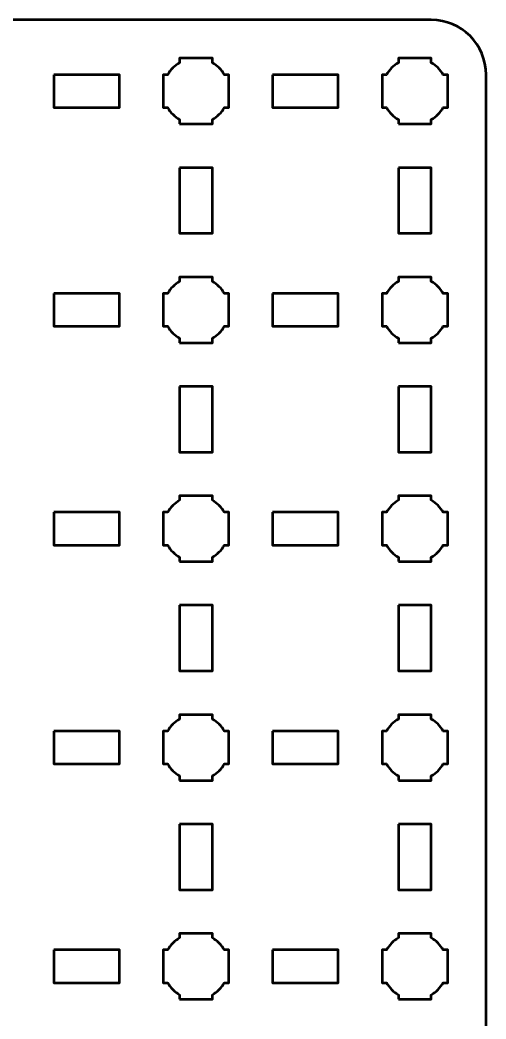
# Model space of a CAD drawing. Header units: centimetres. Extents: x -19.6 to 19.7, y -17.7 to 17.7.
# Drawn here: x 15.39 to 19.65, y 8.52 to 17.65 of the extents above; entities that cross this region are included whole.
import ezdxf

# ---------------------------------------------------------------- set-up
doc = ezdxf.new("R2010")
doc.units = ezdxf.units.CM
doc.header["$MEASUREMENT"] = 0
doc.layers.add('Layer 1', color=7, linetype='Continuous')

msp = doc.modelspace()

# ---------------------------------------------------------------- linework, layer by layer
at = {"layer": 'Layer 1', "lineweight": 53}
for points, knots in [([(-19.14991, 17.65006), (-19.14991, 17.65006), (19.15005, 17.65006), (19.15005, 17.65006), (19.15005, 17.65006), (19.42701, 17.65006), (19.65001, 17.42696), (19.65001, 17.14996), (19.65001, 17.14996), (19.65001, 17.14996), (19.65001, -17.14995), (19.65001, -17.14995), (19.65001, -17.14995), (19.65001, -17.42692), (19.42701, -17.65005), (19.15005, -17.65005), (19.15005, -17.65005), (19.15005, -17.65005), (-19.14991, -17.65005), (-19.14991, -17.65005), (-19.14991, -17.65005), (-19.42691, -17.65005), (-19.65, -17.42692), (-19.65, -17.14995), (-19.65, -17.14995), (-19.65, -17.14995), (-19.65, 17.14996), (-19.65, 17.14996), (-19.65, 17.14996), (-19.65, 17.42696), (-19.42691, 17.65006), (-19.14991, 17.65006)], [0, 0, 0, 0, 0.125, 0.125, 0.125, 0.125, 0.25, 0.25, 0.25, 0.25, 0.375, 0.375, 0.375, 0.375, 0.5, 0.5, 0.5, 0.5, 0.625, 0.625, 0.625, 0.625, 0.75, 0.75, 0.75, 0.75, 0.875, 0.875, 0.875, 0.875, 1, 1, 1, 1]), ([(16.84994, 16.70003), (16.84994, 16.70003), (16.84994, 16.74014), (16.84994, 16.74014), (16.84994, 16.74014), (16.80446, 16.76646), (16.76644, 16.80449), (16.74012, 16.84996), (16.74012, 16.84996), (16.74012, 16.84996), (16.70001, 16.84996), (16.70001, 16.84996), (16.70001, 16.84996), (16.70001, 16.84996), (16.70001, 17.00003), (16.70001, 17.00003), (16.70001, 17.00003), (16.70001, 17.00003), (16.70001, 17.14996), (16.70001, 17.14996), (16.70001, 17.14996), (16.70001, 17.14996), (16.74012, 17.14996), (16.74012, 17.14996), (16.74012, 17.14996), (16.76644, 17.19558), (16.80446, 17.2335), (16.84994, 17.25982), (16.84994, 17.25982), (16.84994, 17.25982), (16.84994, 17.30004), (16.84994, 17.30004), (16.84994, 17.30004), (16.84994, 17.30004), (17.00001, 17.30004), (17.00001, 17.30004), (17.00001, 17.30004), (17.00001, 17.30004), (17.14994, 17.30004), (17.14994, 17.30004), (17.14994, 17.30004), (17.14994, 17.30004), (17.14994, 17.25982), (17.14994, 17.25982), (17.14994, 17.25982), (17.19555, 17.2335), (17.23348, 17.19558), (17.25979, 17.14996), (17.25979, 17.14996), (17.25979, 17.14996), (17.30001, 17.14996), (17.30001, 17.14996), (17.30001, 17.14996), (17.30001, 17.14996), (17.30001, 17.00003), (17.30001, 17.00003), (17.30001, 17.00003), (17.30001, 17.00003), (17.30001, 16.84996), (17.30001, 16.84996), (17.30001, 16.84996), (17.30001, 16.84996), (17.25979, 16.84996), (17.25979, 16.84996), (17.25979, 16.84996), (17.23348, 16.80449), (17.19555, 16.76646), (17.14994, 16.74014), (17.14994, 16.74014), (17.14994, 16.74014), (17.14994, 16.70003), (17.14994, 16.70003), (17.14994, 16.70003), (17.14994, 16.70003), (17.00001, 16.70003), (17.00001, 16.70003), (17.00001, 16.70003), (17.00001, 16.70003), (16.84994, 16.70003), (16.84994, 16.70003)], [0, 0, 0, 0, 0.05, 0.05, 0.05, 0.05, 0.1, 0.1, 0.1, 0.1, 0.15, 0.15, 0.15, 0.15, 0.2, 0.2, 0.2, 0.2, 0.25, 0.25, 0.25, 0.25, 0.3, 0.3, 0.3, 0.3, 0.35, 0.35, 0.35, 0.35, 0.4, 0.4, 0.4, 0.4, 0.45, 0.45, 0.45, 0.45, 0.5, 0.5, 0.5, 0.5, 0.55, 0.55, 0.55, 0.55, 0.6, 0.6, 0.6, 0.6, 0.65, 0.65, 0.65, 0.65, 0.7, 0.7, 0.7, 0.7, 0.75, 0.75, 0.75, 0.75, 0.8, 0.8, 0.8, 0.8, 0.85, 0.85, 0.85, 0.85, 0.9, 0.9, 0.9, 0.9, 0.95, 0.95, 0.95, 0.95, 1, 1, 1, 1]), ([(18.84991, 16.70003), (18.84991, 16.70003), (18.84991, 16.74014), (18.84991, 16.74014), (18.84991, 16.74014), (18.80443, 16.76646), (18.76654, 16.80449), (18.74009, 16.84996), (18.74009, 16.84996), (18.74009, 16.84996), (18.69997, 16.84996), (18.69997, 16.84996), (18.69997, 16.84996), (18.69997, 16.84996), (18.69997, 17.00003), (18.69997, 17.00003), (18.69997, 17.00003), (18.69997, 17.00003), (18.69997, 17.14996), (18.69997, 17.14996), (18.69997, 17.14996), (18.69997, 17.14996), (18.74009, 17.14996), (18.74009, 17.14996), (18.74009, 17.14996), (18.76654, 17.19558), (18.80443, 17.2335), (18.84991, 17.25982), (18.84991, 17.25982), (18.84991, 17.25982), (18.84991, 17.30004), (18.84991, 17.30004), (18.84991, 17.30004), (18.84991, 17.30004), (18.99998, 17.30004), (18.99998, 17.30004), (18.99998, 17.30004), (18.99998, 17.30004), (19.14991, 17.30004), (19.14991, 17.30004), (19.14991, 17.30004), (19.14991, 17.30004), (19.14991, 17.25982), (19.14991, 17.25982), (19.14991, 17.25982), (19.19552, 17.2335), (19.23341, 17.19558), (19.25987, 17.14996), (19.25987, 17.14996), (19.25987, 17.14996), (19.29998, 17.14996), (19.29998, 17.14996), (19.29998, 17.14996), (19.29998, 17.14996), (19.29998, 17.00003), (19.29998, 17.00003), (19.29998, 17.00003), (19.29998, 17.00003), (19.29998, 16.84996), (19.29998, 16.84996), (19.29998, 16.84996), (19.29998, 16.84996), (19.25987, 16.84996), (19.25987, 16.84996), (19.25987, 16.84996), (19.23341, 16.80449), (19.19552, 16.76646), (19.14991, 16.74014), (19.14991, 16.74014), (19.14991, 16.74014), (19.14991, 16.70003), (19.14991, 16.70003), (19.14991, 16.70003), (19.14991, 16.70003), (18.99998, 16.70003), (18.99998, 16.70003), (18.99998, 16.70003), (18.99998, 16.70003), (18.84991, 16.70003), (18.84991, 16.70003)], [0, 0, 0, 0, 0.05, 0.05, 0.05, 0.05, 0.1, 0.1, 0.1, 0.1, 0.15, 0.15, 0.15, 0.15, 0.2, 0.2, 0.2, 0.2, 0.25, 0.25, 0.25, 0.25, 0.3, 0.3, 0.3, 0.3, 0.35, 0.35, 0.35, 0.35, 0.4, 0.4, 0.4, 0.4, 0.45, 0.45, 0.45, 0.45, 0.5, 0.5, 0.5, 0.5, 0.55, 0.55, 0.55, 0.55, 0.6, 0.6, 0.6, 0.6, 0.65, 0.65, 0.65, 0.65, 0.7, 0.7, 0.7, 0.7, 0.75, 0.75, 0.75, 0.75, 0.8, 0.8, 0.8, 0.8, 0.85, 0.85, 0.85, 0.85, 0.9, 0.9, 0.9, 0.9, 0.95, 0.95, 0.95, 0.95, 1, 1, 1, 1]), ([(15.69999, 17.14996), (15.69999, 17.14996), (16.29999, 17.14996), (16.29999, 17.14996), (16.29999, 17.14996), (16.29999, 17.14996), (16.29999, 16.84996), (16.29999, 16.84996), (16.29999, 16.84996), (16.29999, 16.84996), (15.69999, 16.84996), (15.69999, 16.84996), (15.69999, 16.84996), (15.69999, 16.84996), (15.69999, 17.14996), (15.69999, 17.14996)], [0, 0, 0, 0, 0.25, 0.25, 0.25, 0.25, 0.5, 0.5, 0.5, 0.5, 0.75, 0.75, 0.75, 0.75, 1, 1, 1, 1]), ([(17.70006, 17.14996), (17.70006, 17.14996), (18.30007, 17.14996), (18.30007, 17.14996), (18.30007, 17.14996), (18.30007, 17.14996), (18.30007, 16.84996), (18.30007, 16.84996), (18.30007, 16.84996), (18.30007, 16.84996), (17.70006, 16.84996), (17.70006, 16.84996), (17.70006, 16.84996), (17.70006, 16.84996), (17.70006, 17.14996), (17.70006, 17.14996)], [0, 0, 0, 0, 0.25, 0.25, 0.25, 0.25, 0.5, 0.5, 0.5, 0.5, 0.75, 0.75, 0.75, 0.75, 1, 1, 1, 1]), ([(16.85008, 16.30002), (16.85008, 16.30002), (17.15008, 16.30002), (17.15008, 16.30002), (17.15008, 16.30002), (17.15008, 16.30002), (17.15008, 15.70001), (17.15008, 15.70001), (17.15008, 15.70001), (17.15008, 15.70001), (16.85008, 15.70001), (16.85008, 15.70001), (16.85008, 15.70001), (16.85008, 15.70001), (16.85008, 16.30002), (16.85008, 16.30002)], [0, 0, 0, 0, 0.25, 0.25, 0.25, 0.25, 0.5, 0.5, 0.5, 0.5, 0.75, 0.75, 0.75, 0.75, 1, 1, 1, 1]), ([(18.85005, 16.30002), (18.85005, 16.30002), (19.15005, 16.30002), (19.15005, 16.30002), (19.15005, 16.30002), (19.15005, 16.30002), (19.15005, 15.70001), (19.15005, 15.70001), (19.15005, 15.70001), (19.15005, 15.70001), (18.85005, 15.70001), (18.85005, 15.70001), (18.85005, 15.70001), (18.85005, 15.70001), (18.85005, 16.30002), (18.85005, 16.30002)], [0, 0, 0, 0, 0.25, 0.25, 0.25, 0.25, 0.5, 0.5, 0.5, 0.5, 0.75, 0.75, 0.75, 0.75, 1, 1, 1, 1]), ([(16.84994, 14.69996), (16.84994, 14.69996), (16.84994, 14.74021), (16.84994, 14.74021), (16.84994, 14.74021), (16.80446, 14.76653), (16.76644, 14.80456), (16.74012, 14.85003), (16.74012, 14.85003), (16.74012, 14.85003), (16.70001, 14.85003), (16.70001, 14.85003), (16.70001, 14.85003), (16.70001, 14.85003), (16.70001, 14.99996), (16.70001, 14.99996), (16.70001, 14.99996), (16.70001, 14.99996), (16.70001, 15.15003), (16.70001, 15.15003), (16.70001, 15.15003), (16.70001, 15.15003), (16.74012, 15.15003), (16.74012, 15.15003), (16.74012, 15.15003), (16.76644, 15.1955), (16.80446, 15.23353), (16.84994, 15.25985), (16.84994, 15.25985), (16.84994, 15.25985), (16.84994, 15.29996), (16.84994, 15.29996), (16.84994, 15.29996), (16.84994, 15.29996), (17.00001, 15.29996), (17.00001, 15.29996), (17.00001, 15.29996), (17.00001, 15.29996), (17.14994, 15.29996), (17.14994, 15.29996), (17.14994, 15.29996), (17.14994, 15.29996), (17.14994, 15.25985), (17.14994, 15.25985), (17.14994, 15.25985), (17.19555, 15.23353), (17.23348, 15.1955), (17.25979, 15.15003), (17.25979, 15.15003), (17.25979, 15.15003), (17.30001, 15.15003), (17.30001, 15.15003), (17.30001, 15.15003), (17.30001, 15.15003), (17.30001, 14.99996), (17.30001, 14.99996), (17.30001, 14.99996), (17.30001, 14.99996), (17.30001, 14.85003), (17.30001, 14.85003), (17.30001, 14.85003), (17.30001, 14.85003), (17.25979, 14.85003), (17.25979, 14.85003), (17.25979, 14.85003), (17.23348, 14.80456), (17.19555, 14.76653), (17.14994, 14.74021), (17.14994, 14.74021), (17.14994, 14.74021), (17.14994, 14.69996), (17.14994, 14.69996), (17.14994, 14.69996), (17.14994, 14.69996), (17.00001, 14.69996), (17.00001, 14.69996), (17.00001, 14.69996), (17.00001, 14.69996), (16.84994, 14.69996), (16.84994, 14.69996)], [0, 0, 0, 0, 0.05, 0.05, 0.05, 0.05, 0.1, 0.1, 0.1, 0.1, 0.15, 0.15, 0.15, 0.15, 0.2, 0.2, 0.2, 0.2, 0.25, 0.25, 0.25, 0.25, 0.3, 0.3, 0.3, 0.3, 0.35, 0.35, 0.35, 0.35, 0.4, 0.4, 0.4, 0.4, 0.45, 0.45, 0.45, 0.45, 0.5, 0.5, 0.5, 0.5, 0.55, 0.55, 0.55, 0.55, 0.6, 0.6, 0.6, 0.6, 0.65, 0.65, 0.65, 0.65, 0.7, 0.7, 0.7, 0.7, 0.75, 0.75, 0.75, 0.75, 0.8, 0.8, 0.8, 0.8, 0.85, 0.85, 0.85, 0.85, 0.9, 0.9, 0.9, 0.9, 0.95, 0.95, 0.95, 0.95, 1, 1, 1, 1]), ([(18.84991, 14.69996), (18.84991, 14.69996), (18.84991, 14.74021), (18.84991, 14.74021), (18.84991, 14.74021), (18.80443, 14.76653), (18.76654, 14.80456), (18.74009, 14.85003), (18.74009, 14.85003), (18.74009, 14.85003), (18.69997, 14.85003), (18.69997, 14.85003), (18.69997, 14.85003), (18.69997, 14.85003), (18.69997, 14.99996), (18.69997, 14.99996), (18.69997, 14.99996), (18.69997, 14.99996), (18.69997, 15.15003), (18.69997, 15.15003), (18.69997, 15.15003), (18.69997, 15.15003), (18.74009, 15.15003), (18.74009, 15.15003), (18.74009, 15.15003), (18.76654, 15.1955), (18.80443, 15.23353), (18.84991, 15.25985), (18.84991, 15.25985), (18.84991, 15.25985), (18.84991, 15.29996), (18.84991, 15.29996), (18.84991, 15.29996), (18.84991, 15.29996), (18.99998, 15.29996), (18.99998, 15.29996), (18.99998, 15.29996), (18.99998, 15.29996), (19.14991, 15.29996), (19.14991, 15.29996), (19.14991, 15.29996), (19.14991, 15.29996), (19.14991, 15.25985), (19.14991, 15.25985), (19.14991, 15.25985), (19.19552, 15.23353), (19.23341, 15.1955), (19.25987, 15.15003), (19.25987, 15.15003), (19.25987, 15.15003), (19.29998, 15.15003), (19.29998, 15.15003), (19.29998, 15.15003), (19.29998, 15.15003), (19.29998, 14.99996), (19.29998, 14.99996), (19.29998, 14.99996), (19.29998, 14.99996), (19.29998, 14.85003), (19.29998, 14.85003), (19.29998, 14.85003), (19.29998, 14.85003), (19.25987, 14.85003), (19.25987, 14.85003), (19.25987, 14.85003), (19.23341, 14.80456), (19.19552, 14.76653), (19.14991, 14.74021), (19.14991, 14.74021), (19.14991, 14.74021), (19.14991, 14.69996), (19.14991, 14.69996), (19.14991, 14.69996), (19.14991, 14.69996), (18.99998, 14.69996), (18.99998, 14.69996), (18.99998, 14.69996), (18.99998, 14.69996), (18.84991, 14.69996), (18.84991, 14.69996)], [0, 0, 0, 0, 0.05, 0.05, 0.05, 0.05, 0.1, 0.1, 0.1, 0.1, 0.15, 0.15, 0.15, 0.15, 0.2, 0.2, 0.2, 0.2, 0.25, 0.25, 0.25, 0.25, 0.3, 0.3, 0.3, 0.3, 0.35, 0.35, 0.35, 0.35, 0.4, 0.4, 0.4, 0.4, 0.45, 0.45, 0.45, 0.45, 0.5, 0.5, 0.5, 0.5, 0.55, 0.55, 0.55, 0.55, 0.6, 0.6, 0.6, 0.6, 0.65, 0.65, 0.65, 0.65, 0.7, 0.7, 0.7, 0.7, 0.75, 0.75, 0.75, 0.75, 0.8, 0.8, 0.8, 0.8, 0.85, 0.85, 0.85, 0.85, 0.9, 0.9, 0.9, 0.9, 0.95, 0.95, 0.95, 0.95, 1, 1, 1, 1]), ([(15.69999, 15.15003), (15.69999, 15.15003), (16.29999, 15.15003), (16.29999, 15.15003), (16.29999, 15.15003), (16.29999, 15.15003), (16.29999, 14.85003), (16.29999, 14.85003), (16.29999, 14.85003), (16.29999, 14.85003), (15.69999, 14.85003), (15.69999, 14.85003), (15.69999, 14.85003), (15.69999, 14.85003), (15.69999, 15.15003), (15.69999, 15.15003)], [0, 0, 0, 0, 0.25, 0.25, 0.25, 0.25, 0.5, 0.5, 0.5, 0.5, 0.75, 0.75, 0.75, 0.75, 1, 1, 1, 1]), ([(17.70006, 15.15003), (17.70006, 15.15003), (18.30007, 15.15003), (18.30007, 15.15003), (18.30007, 15.15003), (18.30007, 15.15003), (18.30007, 14.85003), (18.30007, 14.85003), (18.30007, 14.85003), (18.30007, 14.85003), (17.70006, 14.85003), (17.70006, 14.85003), (17.70006, 14.85003), (17.70006, 14.85003), (17.70006, 15.15003), (17.70006, 15.15003)], [0, 0, 0, 0, 0.25, 0.25, 0.25, 0.25, 0.5, 0.5, 0.5, 0.5, 0.75, 0.75, 0.75, 0.75, 1, 1, 1, 1]), ([(16.85008, 14.30005), (16.85008, 14.30005), (17.15008, 14.30005), (17.15008, 14.30005), (17.15008, 14.30005), (17.15008, 14.30005), (17.15008, 13.70004), (17.15008, 13.70004), (17.15008, 13.70004), (17.15008, 13.70004), (16.85008, 13.70004), (16.85008, 13.70004), (16.85008, 13.70004), (16.85008, 13.70004), (16.85008, 14.30005), (16.85008, 14.30005)], [0, 0, 0, 0, 0.25, 0.25, 0.25, 0.25, 0.5, 0.5, 0.5, 0.5, 0.75, 0.75, 0.75, 0.75, 1, 1, 1, 1]), ([(18.85005, 14.30005), (18.85005, 14.30005), (19.15005, 14.30005), (19.15005, 14.30005), (19.15005, 14.30005), (19.15005, 14.30005), (19.15005, 13.70004), (19.15005, 13.70004), (19.15005, 13.70004), (19.15005, 13.70004), (18.85005, 13.70004), (18.85005, 13.70004), (18.85005, 13.70004), (18.85005, 13.70004), (18.85005, 14.30005), (18.85005, 14.30005)], [0, 0, 0, 0, 0.25, 0.25, 0.25, 0.25, 0.5, 0.5, 0.5, 0.5, 0.75, 0.75, 0.75, 0.75, 1, 1, 1, 1]), ([(16.84994, 12.70002), (16.84994, 12.70002), (16.84994, 12.7401), (16.84994, 12.7401), (16.84994, 12.7401), (16.80446, 12.76656), (16.76644, 12.80448), (16.74012, 12.8501), (16.74012, 12.8501), (16.74012, 12.8501), (16.70001, 12.8501), (16.70001, 12.8501), (16.70001, 12.8501), (16.70001, 12.8501), (16.70001, 13.00003), (16.70001, 13.00003), (16.70001, 13.00003), (16.70001, 13.00003), (16.70001, 13.1501), (16.70001, 13.1501), (16.70001, 13.1501), (16.70001, 13.1501), (16.74012, 13.1501), (16.74012, 13.1501), (16.74012, 13.1501), (16.76644, 13.19557), (16.80446, 13.2336), (16.84994, 13.25992), (16.84994, 13.25992), (16.84994, 13.25992), (16.84994, 13.30003), (16.84994, 13.30003), (16.84994, 13.30003), (16.84994, 13.30003), (17.00001, 13.30003), (17.00001, 13.30003), (17.00001, 13.30003), (17.00001, 13.30003), (17.14994, 13.30003), (17.14994, 13.30003), (17.14994, 13.30003), (17.14994, 13.30003), (17.14994, 13.25992), (17.14994, 13.25992), (17.14994, 13.25992), (17.19555, 13.2336), (17.23348, 13.19557), (17.25979, 13.1501), (17.25979, 13.1501), (17.25979, 13.1501), (17.30001, 13.1501), (17.30001, 13.1501), (17.30001, 13.1501), (17.30001, 13.1501), (17.30001, 13.00003), (17.30001, 13.00003), (17.30001, 13.00003), (17.30001, 13.00003), (17.30001, 12.8501), (17.30001, 12.8501), (17.30001, 12.8501), (17.30001, 12.8501), (17.25979, 12.8501), (17.25979, 12.8501), (17.25979, 12.8501), (17.23348, 12.80448), (17.19555, 12.76656), (17.14994, 12.7401), (17.14994, 12.7401), (17.14994, 12.7401), (17.14994, 12.70002), (17.14994, 12.70002), (17.14994, 12.70002), (17.14994, 12.70002), (17.00001, 12.70002), (17.00001, 12.70002), (17.00001, 12.70002), (17.00001, 12.70002), (16.84994, 12.70002), (16.84994, 12.70002)], [0, 0, 0, 0, 0.05, 0.05, 0.05, 0.05, 0.1, 0.1, 0.1, 0.1, 0.15, 0.15, 0.15, 0.15, 0.2, 0.2, 0.2, 0.2, 0.25, 0.25, 0.25, 0.25, 0.3, 0.3, 0.3, 0.3, 0.35, 0.35, 0.35, 0.35, 0.4, 0.4, 0.4, 0.4, 0.45, 0.45, 0.45, 0.45, 0.5, 0.5, 0.5, 0.5, 0.55, 0.55, 0.55, 0.55, 0.6, 0.6, 0.6, 0.6, 0.65, 0.65, 0.65, 0.65, 0.7, 0.7, 0.7, 0.7, 0.75, 0.75, 0.75, 0.75, 0.8, 0.8, 0.8, 0.8, 0.85, 0.85, 0.85, 0.85, 0.9, 0.9, 0.9, 0.9, 0.95, 0.95, 0.95, 0.95, 1, 1, 1, 1]), ([(18.84991, 12.70002), (18.84991, 12.70002), (18.84991, 12.7401), (18.84991, 12.7401), (18.84991, 12.7401), (18.80443, 12.76656), (18.76654, 12.80448), (18.74009, 12.8501), (18.74009, 12.8501), (18.74009, 12.8501), (18.69997, 12.8501), (18.69997, 12.8501), (18.69997, 12.8501), (18.69997, 12.8501), (18.69997, 13.00003), (18.69997, 13.00003), (18.69997, 13.00003), (18.69997, 13.00003), (18.69997, 13.1501), (18.69997, 13.1501), (18.69997, 13.1501), (18.69997, 13.1501), (18.74009, 13.1501), (18.74009, 13.1501), (18.74009, 13.1501), (18.76654, 13.19557), (18.80443, 13.2336), (18.84991, 13.25992), (18.84991, 13.25992), (18.84991, 13.25992), (18.84991, 13.30003), (18.84991, 13.30003), (18.84991, 13.30003), (18.84991, 13.30003), (18.99998, 13.30003), (18.99998, 13.30003), (18.99998, 13.30003), (18.99998, 13.30003), (19.14991, 13.30003), (19.14991, 13.30003), (19.14991, 13.30003), (19.14991, 13.30003), (19.14991, 13.25992), (19.14991, 13.25992), (19.14991, 13.25992), (19.19552, 13.2336), (19.23341, 13.19557), (19.25987, 13.1501), (19.25987, 13.1501), (19.25987, 13.1501), (19.29998, 13.1501), (19.29998, 13.1501), (19.29998, 13.1501), (19.29998, 13.1501), (19.29998, 13.00003), (19.29998, 13.00003), (19.29998, 13.00003), (19.29998, 13.00003), (19.29998, 12.8501), (19.29998, 12.8501), (19.29998, 12.8501), (19.29998, 12.8501), (19.25987, 12.8501), (19.25987, 12.8501), (19.25987, 12.8501), (19.23341, 12.80448), (19.19552, 12.76656), (19.14991, 12.7401), (19.14991, 12.7401), (19.14991, 12.7401), (19.14991, 12.70002), (19.14991, 12.70002), (19.14991, 12.70002), (19.14991, 12.70002), (18.99998, 12.70002), (18.99998, 12.70002), (18.99998, 12.70002), (18.99998, 12.70002), (18.84991, 12.70002), (18.84991, 12.70002)], [0, 0, 0, 0, 0.05, 0.05, 0.05, 0.05, 0.1, 0.1, 0.1, 0.1, 0.15, 0.15, 0.15, 0.15, 0.2, 0.2, 0.2, 0.2, 0.25, 0.25, 0.25, 0.25, 0.3, 0.3, 0.3, 0.3, 0.35, 0.35, 0.35, 0.35, 0.4, 0.4, 0.4, 0.4, 0.45, 0.45, 0.45, 0.45, 0.5, 0.5, 0.5, 0.5, 0.55, 0.55, 0.55, 0.55, 0.6, 0.6, 0.6, 0.6, 0.65, 0.65, 0.65, 0.65, 0.7, 0.7, 0.7, 0.7, 0.75, 0.75, 0.75, 0.75, 0.8, 0.8, 0.8, 0.8, 0.85, 0.85, 0.85, 0.85, 0.9, 0.9, 0.9, 0.9, 0.95, 0.95, 0.95, 0.95, 1, 1, 1, 1]), ([(15.69999, 13.1501), (15.69999, 13.1501), (16.29999, 13.1501), (16.29999, 13.1501), (16.29999, 13.1501), (16.29999, 13.1501), (16.29999, 12.8501), (16.29999, 12.8501), (16.29999, 12.8501), (16.29999, 12.8501), (15.69999, 12.8501), (15.69999, 12.8501), (15.69999, 12.8501), (15.69999, 12.8501), (15.69999, 13.1501), (15.69999, 13.1501)], [0, 0, 0, 0, 0.25, 0.25, 0.25, 0.25, 0.5, 0.5, 0.5, 0.5, 0.75, 0.75, 0.75, 0.75, 1, 1, 1, 1]), ([(17.70006, 13.1501), (17.70006, 13.1501), (18.30007, 13.1501), (18.30007, 13.1501), (18.30007, 13.1501), (18.30007, 13.1501), (18.30007, 12.8501), (18.30007, 12.8501), (18.30007, 12.8501), (18.30007, 12.8501), (17.70006, 12.8501), (17.70006, 12.8501), (17.70006, 12.8501), (17.70006, 12.8501), (17.70006, 13.1501), (17.70006, 13.1501)], [0, 0, 0, 0, 0.25, 0.25, 0.25, 0.25, 0.5, 0.5, 0.5, 0.5, 0.75, 0.75, 0.75, 0.75, 1, 1, 1, 1]), ([(16.85008, 12.29997), (16.85008, 12.29997), (17.15008, 12.29997), (17.15008, 12.29997), (17.15008, 12.29997), (17.15008, 12.29997), (17.15008, 11.69997), (17.15008, 11.69997), (17.15008, 11.69997), (17.15008, 11.69997), (16.85008, 11.69997), (16.85008, 11.69997), (16.85008, 11.69997), (16.85008, 11.69997), (16.85008, 12.29997), (16.85008, 12.29997)], [0, 0, 0, 0, 0.25, 0.25, 0.25, 0.25, 0.5, 0.5, 0.5, 0.5, 0.75, 0.75, 0.75, 0.75, 1, 1, 1, 1]), ([(18.85005, 12.29997), (18.85005, 12.29997), (19.15005, 12.29997), (19.15005, 12.29997), (19.15005, 12.29997), (19.15005, 12.29997), (19.15005, 11.69997), (19.15005, 11.69997), (19.15005, 11.69997), (19.15005, 11.69997), (18.85005, 11.69997), (18.85005, 11.69997), (18.85005, 11.69997), (18.85005, 11.69997), (18.85005, 12.29997), (18.85005, 12.29997)], [0, 0, 0, 0, 0.25, 0.25, 0.25, 0.25, 0.5, 0.5, 0.5, 0.5, 0.75, 0.75, 0.75, 0.75, 1, 1, 1, 1]), ([(16.84994, 10.70006), (16.84994, 10.70006), (16.84994, 10.74017), (16.84994, 10.74017), (16.84994, 10.74017), (16.80446, 10.76648), (16.76644, 10.80451), (16.74012, 10.84999), (16.74012, 10.84999), (16.74012, 10.84999), (16.70001, 10.84999), (16.70001, 10.84999), (16.70001, 10.84999), (16.70001, 10.84999), (16.70001, 11.00006), (16.70001, 11.00006), (16.70001, 11.00006), (16.70001, 11.00006), (16.70001, 11.14999), (16.70001, 11.14999), (16.70001, 11.14999), (16.70001, 11.14999), (16.74012, 11.14999), (16.74012, 11.14999), (16.74012, 11.14999), (16.76644, 11.1956), (16.80446, 11.23349), (16.84994, 11.25981), (16.84994, 11.25981), (16.84994, 11.25981), (16.84994, 11.30006), (16.84994, 11.30006), (16.84994, 11.30006), (16.84994, 11.30006), (17.00001, 11.30006), (17.00001, 11.30006), (17.00001, 11.30006), (17.00001, 11.30006), (17.14994, 11.30006), (17.14994, 11.30006), (17.14994, 11.30006), (17.14994, 11.30006), (17.14994, 11.25981), (17.14994, 11.25981), (17.14994, 11.25981), (17.19555, 11.23349), (17.23348, 11.1956), (17.25979, 11.14999), (17.25979, 11.14999), (17.25979, 11.14999), (17.30001, 11.14999), (17.30001, 11.14999), (17.30001, 11.14999), (17.30001, 11.14999), (17.30001, 11.00006), (17.30001, 11.00006), (17.30001, 11.00006), (17.30001, 11.00006), (17.30001, 10.84999), (17.30001, 10.84999), (17.30001, 10.84999), (17.30001, 10.84999), (17.25979, 10.84999), (17.25979, 10.84999), (17.25979, 10.84999), (17.23348, 10.80451), (17.19555, 10.76648), (17.14994, 10.74017), (17.14994, 10.74017), (17.14994, 10.74017), (17.14994, 10.70006), (17.14994, 10.70006), (17.14994, 10.70006), (17.14994, 10.70006), (17.00001, 10.70006), (17.00001, 10.70006), (17.00001, 10.70006), (17.00001, 10.70006), (16.84994, 10.70006), (16.84994, 10.70006)], [0, 0, 0, 0, 0.05, 0.05, 0.05, 0.05, 0.1, 0.1, 0.1, 0.1, 0.15, 0.15, 0.15, 0.15, 0.2, 0.2, 0.2, 0.2, 0.25, 0.25, 0.25, 0.25, 0.3, 0.3, 0.3, 0.3, 0.35, 0.35, 0.35, 0.35, 0.4, 0.4, 0.4, 0.4, 0.45, 0.45, 0.45, 0.45, 0.5, 0.5, 0.5, 0.5, 0.55, 0.55, 0.55, 0.55, 0.6, 0.6, 0.6, 0.6, 0.65, 0.65, 0.65, 0.65, 0.7, 0.7, 0.7, 0.7, 0.75, 0.75, 0.75, 0.75, 0.8, 0.8, 0.8, 0.8, 0.85, 0.85, 0.85, 0.85, 0.9, 0.9, 0.9, 0.9, 0.95, 0.95, 0.95, 0.95, 1, 1, 1, 1]), ([(18.84991, 10.70006), (18.84991, 10.70006), (18.84991, 10.74017), (18.84991, 10.74017), (18.84991, 10.74017), (18.80443, 10.76648), (18.76654, 10.80451), (18.74009, 10.84999), (18.74009, 10.84999), (18.74009, 10.84999), (18.69997, 10.84999), (18.69997, 10.84999), (18.69997, 10.84999), (18.69997, 10.84999), (18.69997, 11.00006), (18.69997, 11.00006), (18.69997, 11.00006), (18.69997, 11.00006), (18.69997, 11.14999), (18.69997, 11.14999), (18.69997, 11.14999), (18.69997, 11.14999), (18.74009, 11.14999), (18.74009, 11.14999), (18.74009, 11.14999), (18.76654, 11.1956), (18.80443, 11.23349), (18.84991, 11.25981), (18.84991, 11.25981), (18.84991, 11.25981), (18.84991, 11.30006), (18.84991, 11.30006), (18.84991, 11.30006), (18.84991, 11.30006), (18.99998, 11.30006), (18.99998, 11.30006), (18.99998, 11.30006), (18.99998, 11.30006), (19.14991, 11.30006), (19.14991, 11.30006), (19.14991, 11.30006), (19.14991, 11.30006), (19.14991, 11.25981), (19.14991, 11.25981), (19.14991, 11.25981), (19.19552, 11.23349), (19.23341, 11.1956), (19.25987, 11.14999), (19.25987, 11.14999), (19.25987, 11.14999), (19.29998, 11.14999), (19.29998, 11.14999), (19.29998, 11.14999), (19.29998, 11.14999), (19.29998, 11.00006), (19.29998, 11.00006), (19.29998, 11.00006), (19.29998, 11.00006), (19.29998, 10.84999), (19.29998, 10.84999), (19.29998, 10.84999), (19.29998, 10.84999), (19.25987, 10.84999), (19.25987, 10.84999), (19.25987, 10.84999), (19.23341, 10.80451), (19.19552, 10.76648), (19.14991, 10.74017), (19.14991, 10.74017), (19.14991, 10.74017), (19.14991, 10.70006), (19.14991, 10.70006), (19.14991, 10.70006), (19.14991, 10.70006), (18.99998, 10.70006), (18.99998, 10.70006), (18.99998, 10.70006), (18.99998, 10.70006), (18.84991, 10.70006), (18.84991, 10.70006)], [0, 0, 0, 0, 0.05, 0.05, 0.05, 0.05, 0.1, 0.1, 0.1, 0.1, 0.15, 0.15, 0.15, 0.15, 0.2, 0.2, 0.2, 0.2, 0.25, 0.25, 0.25, 0.25, 0.3, 0.3, 0.3, 0.3, 0.35, 0.35, 0.35, 0.35, 0.4, 0.4, 0.4, 0.4, 0.45, 0.45, 0.45, 0.45, 0.5, 0.5, 0.5, 0.5, 0.55, 0.55, 0.55, 0.55, 0.6, 0.6, 0.6, 0.6, 0.65, 0.65, 0.65, 0.65, 0.7, 0.7, 0.7, 0.7, 0.75, 0.75, 0.75, 0.75, 0.8, 0.8, 0.8, 0.8, 0.85, 0.85, 0.85, 0.85, 0.9, 0.9, 0.9, 0.9, 0.95, 0.95, 0.95, 0.95, 1, 1, 1, 1]), ([(15.69999, 11.14999), (15.69999, 11.14999), (16.29999, 11.14999), (16.29999, 11.14999), (16.29999, 11.14999), (16.29999, 11.14999), (16.29999, 10.84999), (16.29999, 10.84999), (16.29999, 10.84999), (16.29999, 10.84999), (15.69999, 10.84999), (15.69999, 10.84999), (15.69999, 10.84999), (15.69999, 10.84999), (15.69999, 11.14999), (15.69999, 11.14999)], [0, 0, 0, 0, 0.25, 0.25, 0.25, 0.25, 0.5, 0.5, 0.5, 0.5, 0.75, 0.75, 0.75, 0.75, 1, 1, 1, 1]), ([(17.70006, 11.14999), (17.70006, 11.14999), (18.30007, 11.14999), (18.30007, 11.14999), (18.30007, 11.14999), (18.30007, 11.14999), (18.30007, 10.84999), (18.30007, 10.84999), (18.30007, 10.84999), (18.30007, 10.84999), (17.70006, 10.84999), (17.70006, 10.84999), (17.70006, 10.84999), (17.70006, 10.84999), (17.70006, 11.14999), (17.70006, 11.14999)], [0, 0, 0, 0, 0.25, 0.25, 0.25, 0.25, 0.5, 0.5, 0.5, 0.5, 0.75, 0.75, 0.75, 0.75, 1, 1, 1, 1]), ([(16.85008, 10.30001), (16.85008, 10.30001), (17.15008, 10.30001), (17.15008, 10.30001), (17.15008, 10.30001), (17.15008, 10.30001), (17.15008, 9.7), (17.15008, 9.7), (17.15008, 9.7), (17.15008, 9.7), (16.85008, 9.7), (16.85008, 9.7), (16.85008, 9.7), (16.85008, 9.7), (16.85008, 10.30001), (16.85008, 10.30001)], [0, 0, 0, 0, 0.25, 0.25, 0.25, 0.25, 0.5, 0.5, 0.5, 0.5, 0.75, 0.75, 0.75, 0.75, 1, 1, 1, 1]), ([(18.85005, 10.30001), (18.85005, 10.30001), (19.15005, 10.30001), (19.15005, 10.30001), (19.15005, 10.30001), (19.15005, 10.30001), (19.15005, 9.7), (19.15005, 9.7), (19.15005, 9.7), (19.15005, 9.7), (18.85005, 9.7), (18.85005, 9.7), (18.85005, 9.7), (18.85005, 9.7), (18.85005, 10.30001), (18.85005, 10.30001)], [0, 0, 0, 0, 0.25, 0.25, 0.25, 0.25, 0.5, 0.5, 0.5, 0.5, 0.75, 0.75, 0.75, 0.75, 1, 1, 1, 1]), ([(16.84994, 8.69998), (16.84994, 8.69998), (16.84994, 8.74024), (16.84994, 8.74024), (16.84994, 8.74024), (16.80446, 8.76655), (16.76644, 8.80444), (16.74012, 8.85005), (16.74012, 8.85005), (16.74012, 8.85005), (16.70001, 8.85005), (16.70001, 8.85005), (16.70001, 8.85005), (16.70001, 8.85005), (16.70001, 8.99999), (16.70001, 8.99999), (16.70001, 8.99999), (16.70001, 8.99999), (16.70001, 9.15006), (16.70001, 9.15006), (16.70001, 9.15006), (16.70001, 9.15006), (16.74012, 9.15006), (16.74012, 9.15006), (16.74012, 9.15006), (16.76644, 9.19553), (16.80446, 9.23356), (16.84994, 9.25988), (16.84994, 9.25988), (16.84994, 9.25988), (16.84994, 9.29999), (16.84994, 9.29999), (16.84994, 9.29999), (16.84994, 9.29999), (17.00001, 9.29999), (17.00001, 9.29999), (17.00001, 9.29999), (17.00001, 9.29999), (17.14994, 9.29999), (17.14994, 9.29999), (17.14994, 9.29999), (17.14994, 9.29999), (17.14994, 9.25988), (17.14994, 9.25988), (17.14994, 9.25988), (17.19555, 9.23356), (17.23348, 9.19553), (17.25979, 9.15006), (17.25979, 9.15006), (17.25979, 9.15006), (17.30001, 9.15006), (17.30001, 9.15006), (17.30001, 9.15006), (17.30001, 9.15006), (17.30001, 8.99999), (17.30001, 8.99999), (17.30001, 8.99999), (17.30001, 8.99999), (17.30001, 8.85005), (17.30001, 8.85005), (17.30001, 8.85005), (17.30001, 8.85005), (17.25979, 8.85005), (17.25979, 8.85005), (17.25979, 8.85005), (17.23348, 8.80444), (17.19555, 8.76655), (17.14994, 8.74024), (17.14994, 8.74024), (17.14994, 8.74024), (17.14994, 8.69998), (17.14994, 8.69998), (17.14994, 8.69998), (17.14994, 8.69998), (17.00001, 8.69998), (17.00001, 8.69998), (17.00001, 8.69998), (17.00001, 8.69998), (16.84994, 8.69998), (16.84994, 8.69998)], [0, 0, 0, 0, 0.05, 0.05, 0.05, 0.05, 0.1, 0.1, 0.1, 0.1, 0.15, 0.15, 0.15, 0.15, 0.2, 0.2, 0.2, 0.2, 0.25, 0.25, 0.25, 0.25, 0.3, 0.3, 0.3, 0.3, 0.35, 0.35, 0.35, 0.35, 0.4, 0.4, 0.4, 0.4, 0.45, 0.45, 0.45, 0.45, 0.5, 0.5, 0.5, 0.5, 0.55, 0.55, 0.55, 0.55, 0.6, 0.6, 0.6, 0.6, 0.65, 0.65, 0.65, 0.65, 0.7, 0.7, 0.7, 0.7, 0.75, 0.75, 0.75, 0.75, 0.8, 0.8, 0.8, 0.8, 0.85, 0.85, 0.85, 0.85, 0.9, 0.9, 0.9, 0.9, 0.95, 0.95, 0.95, 0.95, 1, 1, 1, 1]), ([(18.84991, 8.69998), (18.84991, 8.69998), (18.84991, 8.74024), (18.84991, 8.74024), (18.84991, 8.74024), (18.80443, 8.76655), (18.76654, 8.80444), (18.74009, 8.85005), (18.74009, 8.85005), (18.74009, 8.85005), (18.69997, 8.85005), (18.69997, 8.85005), (18.69997, 8.85005), (18.69997, 8.85005), (18.69997, 8.99999), (18.69997, 8.99999), (18.69997, 8.99999), (18.69997, 8.99999), (18.69997, 9.15006), (18.69997, 9.15006), (18.69997, 9.15006), (18.69997, 9.15006), (18.74009, 9.15006), (18.74009, 9.15006), (18.74009, 9.15006), (18.76654, 9.19553), (18.80443, 9.23356), (18.84991, 9.25988), (18.84991, 9.25988), (18.84991, 9.25988), (18.84991, 9.29999), (18.84991, 9.29999), (18.84991, 9.29999), (18.84991, 9.29999), (18.99998, 9.29999), (18.99998, 9.29999), (18.99998, 9.29999), (18.99998, 9.29999), (19.14991, 9.29999), (19.14991, 9.29999), (19.14991, 9.29999), (19.14991, 9.29999), (19.14991, 9.25988), (19.14991, 9.25988), (19.14991, 9.25988), (19.19552, 9.23356), (19.23341, 9.19553), (19.25987, 9.15006), (19.25987, 9.15006), (19.25987, 9.15006), (19.29998, 9.15006), (19.29998, 9.15006), (19.29998, 9.15006), (19.29998, 9.15006), (19.29998, 8.99999), (19.29998, 8.99999), (19.29998, 8.99999), (19.29998, 8.99999), (19.29998, 8.85005), (19.29998, 8.85005), (19.29998, 8.85005), (19.29998, 8.85005), (19.25987, 8.85005), (19.25987, 8.85005), (19.25987, 8.85005), (19.23341, 8.80444), (19.19552, 8.76655), (19.14991, 8.74024), (19.14991, 8.74024), (19.14991, 8.74024), (19.14991, 8.69998), (19.14991, 8.69998), (19.14991, 8.69998), (19.14991, 8.69998), (18.99998, 8.69998), (18.99998, 8.69998), (18.99998, 8.69998), (18.99998, 8.69998), (18.84991, 8.69998), (18.84991, 8.69998)], [0, 0, 0, 0, 0.05, 0.05, 0.05, 0.05, 0.1, 0.1, 0.1, 0.1, 0.15, 0.15, 0.15, 0.15, 0.2, 0.2, 0.2, 0.2, 0.25, 0.25, 0.25, 0.25, 0.3, 0.3, 0.3, 0.3, 0.35, 0.35, 0.35, 0.35, 0.4, 0.4, 0.4, 0.4, 0.45, 0.45, 0.45, 0.45, 0.5, 0.5, 0.5, 0.5, 0.55, 0.55, 0.55, 0.55, 0.6, 0.6, 0.6, 0.6, 0.65, 0.65, 0.65, 0.65, 0.7, 0.7, 0.7, 0.7, 0.75, 0.75, 0.75, 0.75, 0.8, 0.8, 0.8, 0.8, 0.85, 0.85, 0.85, 0.85, 0.9, 0.9, 0.9, 0.9, 0.95, 0.95, 0.95, 0.95, 1, 1, 1, 1]), ([(15.69999, 9.15006), (15.69999, 9.15006), (16.29999, 9.15006), (16.29999, 9.15006), (16.29999, 9.15006), (16.29999, 9.15006), (16.29999, 8.85005), (16.29999, 8.85005), (16.29999, 8.85005), (16.29999, 8.85005), (15.69999, 8.85005), (15.69999, 8.85005), (15.69999, 8.85005), (15.69999, 8.85005), (15.69999, 9.15006), (15.69999, 9.15006)], [0, 0, 0, 0, 0.25, 0.25, 0.25, 0.25, 0.5, 0.5, 0.5, 0.5, 0.75, 0.75, 0.75, 0.75, 1, 1, 1, 1]), ([(17.70006, 9.15006), (17.70006, 9.15006), (18.30007, 9.15006), (18.30007, 9.15006), (18.30007, 9.15006), (18.30007, 9.15006), (18.30007, 8.85005), (18.30007, 8.85005), (18.30007, 8.85005), (18.30007, 8.85005), (17.70006, 8.85005), (17.70006, 8.85005), (17.70006, 8.85005), (17.70006, 8.85005), (17.70006, 9.15006), (17.70006, 9.15006)], [0, 0, 0, 0, 0.25, 0.25, 0.25, 0.25, 0.5, 0.5, 0.5, 0.5, 0.75, 0.75, 0.75, 0.75, 1, 1, 1, 1])]:
    msp.add_open_spline(points, degree=3, knots=knots, dxfattribs=at)

doc.saveas('drawing.dxf')
